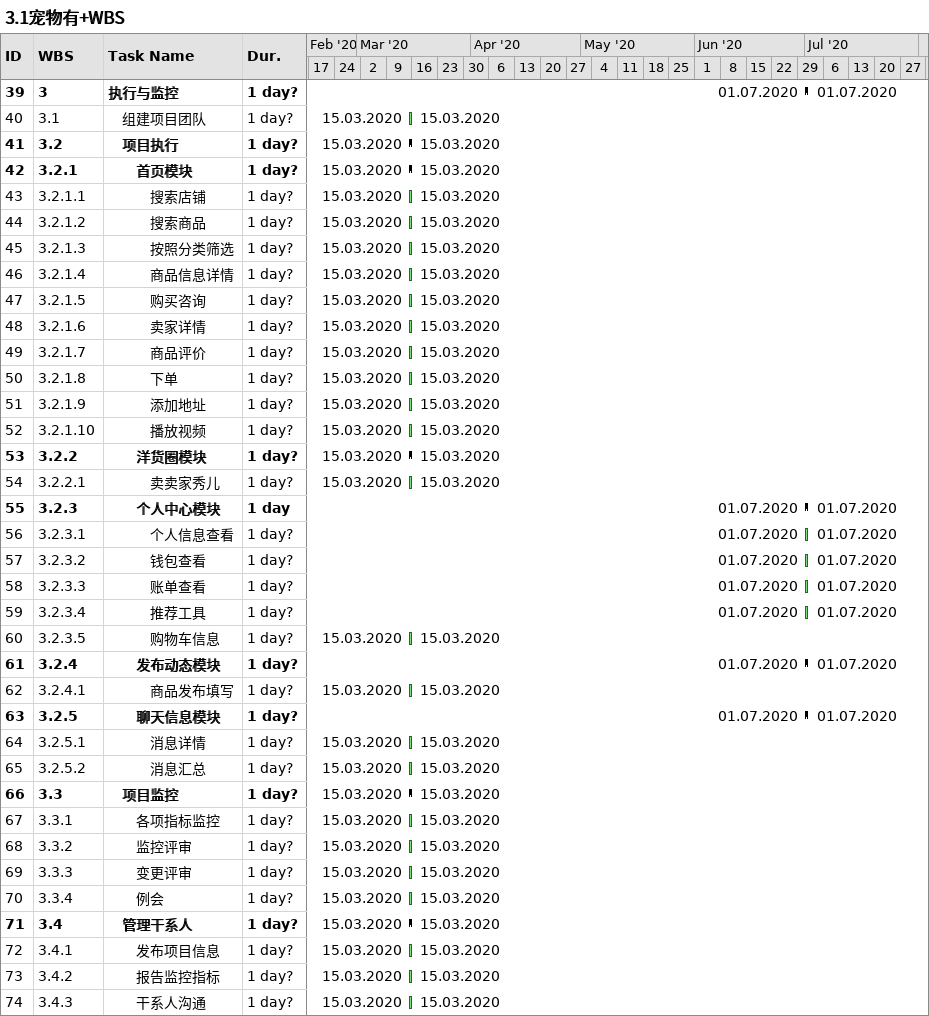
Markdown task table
3.1宠物有+WBS

| ID | WBS | Task | Duration | Start | Finish |
|---|---|---|---|---|---|
| 39 | 3 | **执行与监控** | 1d? | 2020-07-01 | 2020-07-01 |
| 40 | 3.1 | 组建项目团队 | 1d? | 2020-03-15 | 2020-03-15 |
| 41 | 3.2 | **项目执行** | 1d? | 2020-03-15 | 2020-03-15 |
| 42 | 3.2.1 | **首页模块** | 1d? | 2020-03-15 | 2020-03-15 |
| 43 | 3.2.1.1 | 搜索店铺 | 1d? | 2020-03-15 | 2020-03-15 |
| 44 | 3.2.1.2 | 搜索商品 | 1d? | 2020-03-15 | 2020-03-15 |
| 45 | 3.2.1.3 | 按照分类筛选 | 1d? | 2020-03-15 | 2020-03-15 |
| 46 | 3.2.1.4 | 商品信息详情 | 1d? | 2020-03-15 | 2020-03-15 |
| 47 | 3.2.1.5 | 购买咨询 | 1d? | 2020-03-15 | 2020-03-15 |
| 48 | 3.2.1.6 | 卖家详情 | 1d? | 2020-03-15 | 2020-03-15 |
| 49 | 3.2.1.7 | 商品评价 | 1d? | 2020-03-15 | 2020-03-15 |
| 50 | 3.2.1.8 | 下单 | 1d? | 2020-03-15 | 2020-03-15 |
| 51 | 3.2.1.9 | 添加地址 | 1d? | 2020-03-15 | 2020-03-15 |
| 52 | 3.2.1.10 | 播放视频 | 1d? | 2020-03-15 | 2020-03-15 |
| 53 | 3.2.2 | **洋货圈模块** | 1d? | 2020-03-15 | 2020-03-15 |
| 54 | 3.2.2.1 | 卖卖家秀儿 | 1d? | 2020-03-15 | 2020-03-15 |
| 55 | 3.2.3 | **个人中心模块** | 1d | 2020-07-01 | 2020-07-01 |
| 56 | 3.2.3.1 | 个人信息查看 | 1d? | 2020-07-01 | 2020-07-01 |
| 57 | 3.2.3.2 | 钱包查看 | 1d? | 2020-07-01 | 2020-07-01 |
| 58 | 3.2.3.3 | 账单查看 | 1d? | 2020-07-01 | 2020-07-01 |
| 59 | 3.2.3.4 | 推荐工具 | 1d? | 2020-07-01 | 2020-07-01 |
| 60 | 3.2.3.5 | 购物车信息 | 1d? | 2020-03-15 | 2020-03-15 |
| 61 | 3.2.4 | **发布动态模块** | 1d? | 2020-07-01 | 2020-07-01 |
| 62 | 3.2.4.1 | 商品发布填写 | 1d? | 2020-03-15 | 2020-03-15 |
| 63 | 3.2.5 | **聊天信息模块** | 1d? | 2020-07-01 | 2020-07-01 |
| 64 | 3.2.5.1 | 消息详情 | 1d? | 2020-03-15 | 2020-03-15 |
| 65 | 3.2.5.2 | 消息汇总 | 1d? | 2020-03-15 | 2020-03-15 |
| 66 | 3.3 | **项目监控** | 1d? | 2020-03-15 | 2020-03-15 |
| 67 | 3.3.1 | 各项指标监控 | 1d? | 2020-03-15 | 2020-03-15 |
| 68 | 3.3.2 | 监控评审 | 1d? | 2020-03-15 | 2020-03-15 |
| 69 | 3.3.3 | 变更评审 | 1d? | 2020-03-15 | 2020-03-15 |
| 70 | 3.3.4 | 例会 | 1d? | 2020-03-15 | 2020-03-15 |
| 71 | 3.4 | **管理干系人** | 1d? | 2020-03-15 | 2020-03-15 |
| 72 | 3.4.1 | 发布项目信息 | 1d? | 2020-03-15 | 2020-03-15 |
| 73 | 3.4.2 | 报告监控指标 | 1d? | 2020-03-15 | 2020-03-15 |
| 74 | 3.4.3 | 干系人沟通 | 1d? | 2020-03-15 | 2020-03-15 |
